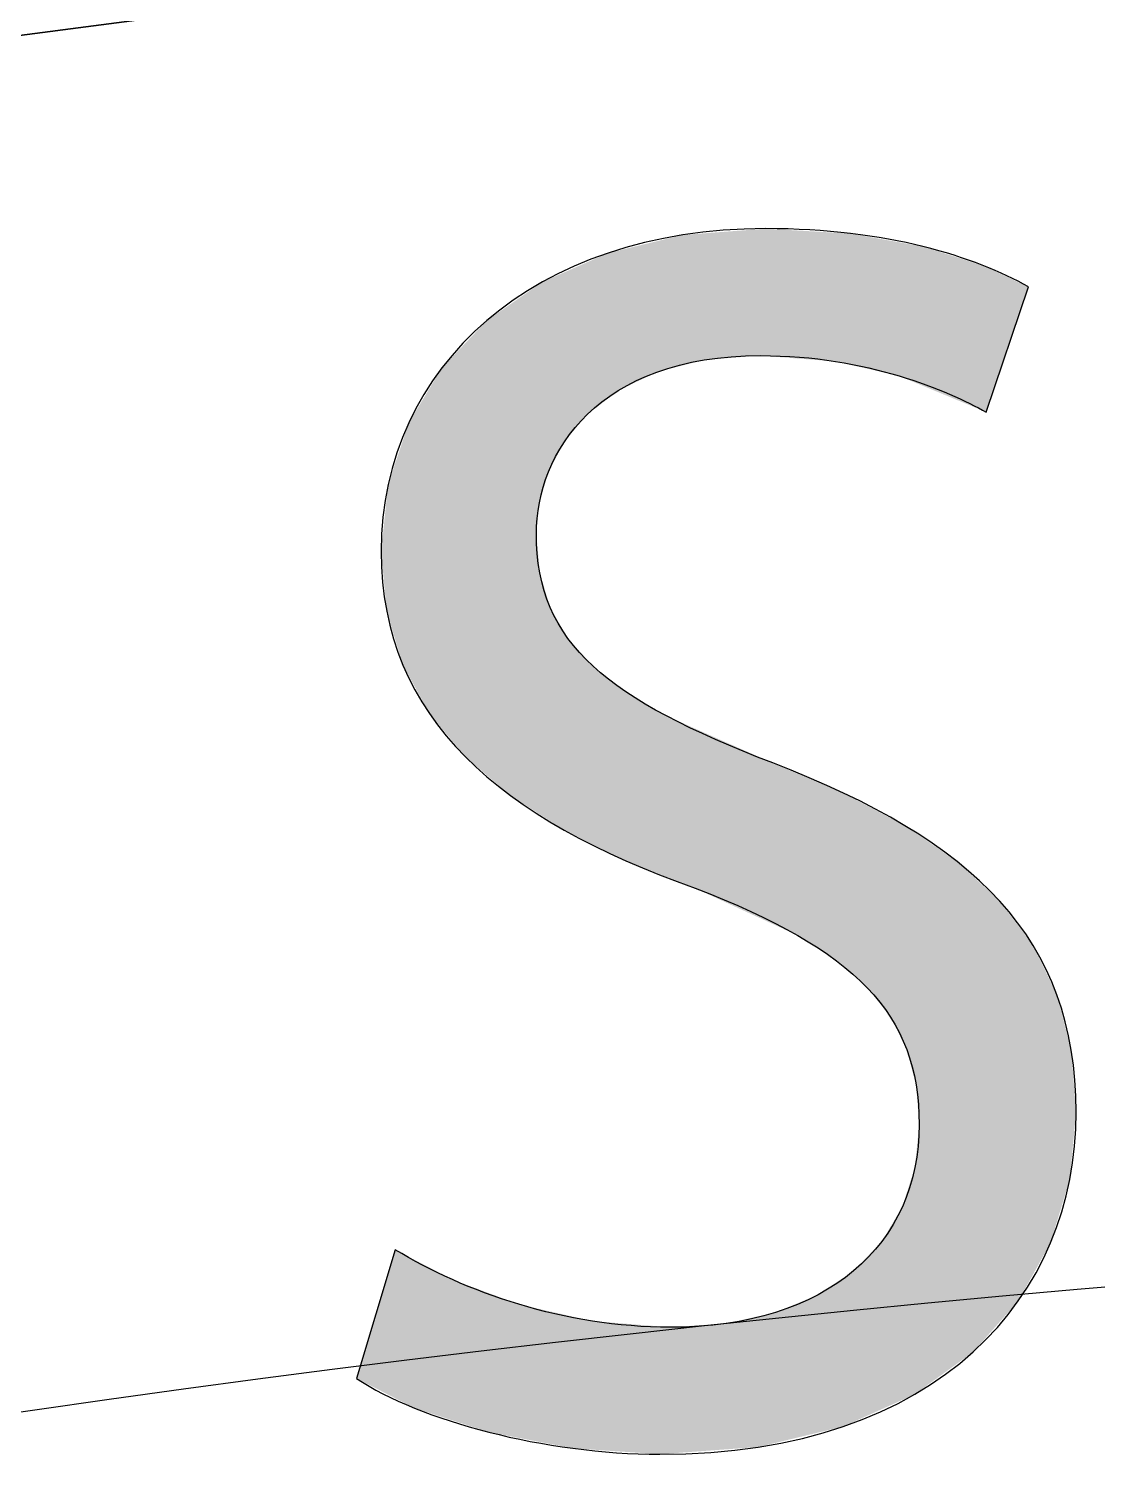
# Model space of a CAD drawing. Extents: x -10 to 112, y 72 to 347.
# Drawn here: x 81.203 to 83.554, y 193.727 to 196.876 of the extents above; entities that cross this region are included whole.
import ezdxf

# ---------------------------------------------------------------- set-up
doc = ezdxf.new("R2010")
doc.units = 0
doc.layers.add('LAYER_7', color=7, linetype='CONTINUOUS')
doc.layers.add('OUTLINES', color=7, linetype='CONTINUOUS')

# ---------------------------------------------------------------- blocks, each defined once
blk = doc.blocks.new('BLOCK_3')
at = {"layer": 'OUTLINES'}
for points, knots in [([(111.5625, 193.5374), (111.5625, 193.5374), (111.5625, 190.0025), (111.5625, 190.0025), (99.5927, 197.8096), (84.6138, 199.4218), (71.2611, 194.3382), (71.2611, 194.3382), (71.2611, 197.5344), (71.2611, 197.5344), (74.9017, 198.822), (78.5671, 199.6405), (82.4089, 200.025), (82.4089, 200.025), (91.8952, 200.025), (91.8952, 200.025), (98.8448, 199.33), (105.5617, 197.1146), (111.5625, 193.5374)], [0, 0, 0, 0, 1, 1, 1, 2, 2, 2, 3, 3, 3, 4, 4, 4, 5, 5, 5, 6, 6, 6, 6]), ([(111.5625, 186.3619), (111.5625, 186.3619), (111.5625, 182.5837), (111.5625, 182.5837), (100.2065, 191.8229), (84.6067, 193.8585), (71.2611, 187.8437), (71.2611, 187.8437), (71.2611, 191.1103), (71.2611, 191.1103), (84.6102, 196.6171), (99.8573, 194.8215), (111.5625, 186.3619)], [0, 0, 0, 0, 1, 1, 1, 2, 2, 2, 3, 3, 3, 4, 4, 4, 4])]:
    blk.add_open_spline(points, degree=3, knots=knots, dxfattribs=at)
blk = doc.blocks.new('BLOCK_4')
at = {"layer": 'OUTLINES', "color": 7}
for points in [[(111.5625, 190.0025), (99.5927, 197.8096), (84.6138, 199.4218), (71.2611, 194.3382)], [(111.5625, 186.3619), (99.8573, 194.8215), (84.6102, 196.6171), (71.2611, 191.1103)], [(111.5625, 182.5837), (100.2065, 191.8229), (84.6067, 193.8585), (71.2611, 187.8437)]]:
    blk.add_open_spline(points, degree=3, dxfattribs=at)
blk = doc.blocks.new('BLOCK_2')
at = {"layer": 'OUTLINES'}
for name in ['BLOCK_3', 'BLOCK_4']:
    blk.add_blockref(name, (0, 0), dxfattribs=at)
blk = doc.blocks.new('*U108')
at = {"layer": 'LAYER_7', "color": 7}
for points in [[(82.6065, 196.1255), (82.5917, 196.4095), (82.6065, 196.4131)], [(82.6149, 196.1276), (82.6065, 196.4131), (82.6149, 196.4151)], [(82.6422, 196.1346), (82.6149, 196.4151), (82.6422, 196.4217)], [(82.6692, 196.1415), (82.6422, 196.4217), (82.6692, 196.4238)], [(82.6892, 196.1466), (82.6692, 196.4238), (82.6892, 196.4253)], [(82.7376, 196.1504), (82.6892, 196.4253), (82.7376, 196.429)], [(82.8082, 196.1558), (82.7376, 196.429), (82.8082, 196.4343)], [(82.8129, 196.1562), (82.8082, 196.4343), (82.8129, 196.4347)], [(82.8246, 196.1552), (82.8129, 196.4347), (82.8246, 196.4356)], [(82.8129, 196.1562), (82.8129, 196.4347), (82.8246, 196.1552)], [(82.8246, 196.1552), (82.8246, 196.4356), (82.8401, 196.154)], [(82.8401, 196.154), (82.8401, 196.4347), (82.8462, 196.1536)], [(82.8462, 196.1536), (82.8462, 196.4343), (82.8953, 196.1497)], [(82.8953, 196.1497), (82.8953, 196.4315), (82.9399, 196.1463)], [(82.9399, 196.1463), (82.9399, 196.4289), (82.9783, 196.1433)], [(82.9783, 196.1433), (82.9783, 196.4267), (82.9804, 196.1428)], [(82.9804, 196.1428), (82.9804, 196.4266), (82.9951, 196.1395)], [(82.9951, 196.1395), (82.9951, 196.4258), (82.9958, 196.1393)], [(82.9958, 196.1393), (82.9958, 196.4257), (83.0115, 196.1357)], [(83.0115, 196.1357), (83.0115, 196.4248), (83.0181, 196.1342)], [(83.0181, 196.1342), (83.0181, 196.4236), (83.0482, 196.1274)], [(83.0482, 196.1274), (83.0482, 196.4182), (83.0801, 196.1201)], [(83.0801, 196.1201), (83.0801, 196.4125), (83.0994, 196.1157)], [(82.4778, 196.062), (82.4447, 196.3673), (82.4778, 196.3819)], [(82.5, 196.0792), (82.4778, 196.3819), (82.5, 196.3872)], [(82.5169, 196.0872), (82.5, 196.3872), (82.5169, 196.3913)], [(82.517, 196.0873), (82.5169, 196.3913), (82.517, 196.3914)], [(82.5852, 196.12), (82.517, 196.3914), (82.5852, 196.4079)], [(82.5917, 196.1217), (82.5852, 196.4079), (82.5917, 196.4095)], [(83.0994, 196.1157), (83.0994, 196.409), (83.118, 196.1115)], [(83.118, 196.1115), (83.118, 196.4057), (83.1253, 196.1085)], [(83.1253, 196.1085), (83.1253, 196.4043), (83.131, 196.1061)], [(83.131, 196.1061), (83.131, 196.4033), (83.1348, 196.1045)], [(83.1348, 196.1045), (83.1348, 196.4026), (83.1526, 196.0971)], [(83.1526, 196.0971), (83.1526, 196.3994), (83.1528, 196.097)], [(83.1528, 196.097), (83.1528, 196.3994), (83.1555, 196.0959)], [(83.1555, 196.0959), (83.1555, 196.3989), (83.1622, 196.0931)], [(83.1622, 196.0931), (83.1622, 196.3977), (83.1704, 196.0897)], [(83.1704, 196.0897), (83.1704, 196.3962), (83.2457, 196.0585)], [(82.4005, 195.9889), (82.3894, 196.3429), (82.4005, 196.3478)], [(82.4325, 196.0271), (82.4005, 196.3478), (82.4325, 196.3619)], [(82.4434, 196.0354), (82.4325, 196.3619), (82.4434, 196.3667)], [(82.4447, 196.0364), (82.4434, 196.3667), (82.4447, 196.3673)], [(83.2457, 196.0585), (83.2457, 196.3726), (83.281, 196.0438)], [(83.281, 196.0438), (83.281, 196.3615), (83.301, 196.0355)], [(83.301, 196.0355), (83.301, 196.3553), (83.3096, 196.032)], [(82.3334, 195.8553), (82.3276, 196.3142), (82.3334, 196.3183)], [(82.3468, 195.9007), (82.3334, 196.3183), (82.3468, 196.3242)], [(82.3505, 195.9076), (82.3468, 196.3242), (82.3505, 196.3258)], [(82.3812, 195.9654), (82.3505, 196.3258), (82.3812, 196.3393)], [(82.3818, 195.9666), (82.3812, 196.3393), (82.3818, 196.3396)], [(82.3894, 195.9756), (82.3818, 196.3396), (82.3894, 196.3429)], [(82.32, 195.1512), (82.2816, 196.2824), (82.32, 196.309)], [(82.3266, 195.8322), (82.32, 196.309), (82.3266, 196.3135)], [(82.3276, 195.8356), (82.3266, 196.3135), (82.3276, 196.3142)], [(82.2631, 195.1878), (82.2156, 196.2365), (82.2631, 196.2695)], [(82.2816, 195.1759), (82.2631, 196.2695), (82.2816, 196.2824)], [(82.2631, 195.1878), (82.2631, 196.2695), (82.2816, 195.1759)], [(82.2816, 195.1759), (82.2816, 196.2824), (82.32, 195.1512)], [(82.2108, 195.2327), (82.1638, 196.1836), (82.2108, 196.2332)], [(82.2156, 195.2286), (82.2108, 196.2332), (82.2156, 196.2365)], [(82.2108, 195.2327), (82.2108, 196.2332), (82.2156, 195.2286)], [(82.2156, 195.2286), (82.2156, 196.2365), (82.2631, 195.1878)], [(82.1638, 195.2731), (82.1352, 196.1534), (82.1638, 196.1836)], [(82.1638, 195.2731), (82.1638, 196.1836), (82.2108, 195.2327)], [(82.1121, 195.3353), (82.0845, 196.0833), (82.1121, 196.1291)], [(82.1352, 195.3075), (82.1121, 196.1291), (82.1352, 196.1534)], [(82.1121, 195.3353), (82.1121, 196.1291), (82.1352, 195.3075)], [(82.1352, 195.3075), (82.1352, 196.1534), (82.1638, 195.2731)], [(82.0845, 195.3686), (82.0518, 196.0291), (82.0845, 196.0833)], [(82.0845, 195.3686), (82.0845, 196.0833), (82.1121, 195.3353)], [(82.0392, 195.4517), (82.0264, 195.9699), (82.0392, 196.0082)], [(82.0518, 195.4286), (82.0392, 196.0082), (82.0518, 196.0291)], [(82.0392, 195.4517), (82.0392, 196.0082), (82.0518, 195.4286)], [(82.0518, 195.4286), (82.0518, 196.0291), (82.0845, 195.3686)], [(82.0264, 195.4752), (82.0095, 195.9193), (82.0264, 195.9699)], [(82.0264, 195.4752), (82.0264, 195.9699), (82.0392, 195.4517)], [(82.0095, 195.5313), (81.994, 195.8728), (82.0095, 195.9193)], [(82.0095, 195.5313), (82.0095, 195.9193), (82.0264, 195.4752)], [(81.994, 195.5828), (81.9906, 195.8412), (81.994, 195.8728)], [(81.994, 195.5828), (81.994, 195.8728), (82.0095, 195.5313)], [(81.9906, 195.5938), (81.9785, 195.7253), (81.9906, 195.8412)], [(81.9906, 195.5938), (81.9906, 195.8412), (81.994, 195.5828)], [(82.32, 195.1512), (82.32, 195.7641), (82.3266, 195.147)], [(82.3266, 195.147), (82.3266, 195.6895), (82.3276, 195.1463)], [(82.3276, 195.1463), (82.3276, 195.678), (82.3334, 195.1426)], [(82.3334, 195.1426), (82.3334, 195.6587), (82.3468, 195.1339)], [(82.3468, 195.1339), (82.3468, 195.6141), (82.3505, 195.1316)], [(82.3505, 195.1316), (82.3505, 195.6018), (82.3812, 195.1118)], [(82.3812, 195.1118), (82.3812, 195.5482), (82.3818, 195.1115)], [(82.3818, 195.1115), (82.3818, 195.5471), (82.3894, 195.1077)], [(82.3894, 195.1077), (82.3894, 195.5339), (82.4005, 195.1022)], [(82.4005, 195.1022), (82.4005, 195.5215), (82.4325, 195.0862)], [(82.4325, 195.0862), (82.4325, 195.486), (82.4434, 195.0808)], [(82.4434, 195.0808), (82.4434, 195.474), (82.4447, 195.0802)], [(82.4447, 195.0802), (82.4447, 195.4726), (82.4778, 195.0637)], [(82.4778, 195.0637), (82.4778, 195.4466), (82.5, 195.0526)], [(82.5, 195.0526), (82.5, 195.4293), (82.5169, 195.0442)], [(82.5169, 195.0442), (82.5169, 195.4162), (82.517, 195.0442)], [(82.517, 195.0442), (82.517, 195.4161), (82.5852, 195.0172)], [(82.5852, 195.0172), (82.5852, 195.3756), (82.5917, 195.0146)], [(82.5917, 195.0146), (82.5917, 195.3718), (82.6065, 195.0088)], [(82.6065, 195.0088), (82.6065, 195.363), (82.6149, 195.0054)], [(82.6149, 195.0054), (82.6149, 195.3592), (82.6422, 194.9946)], [(82.6422, 194.9946), (82.6422, 195.3472), (82.6692, 194.984)], [(82.6692, 194.984), (82.6692, 195.3352), (82.6892, 194.9748)], [(82.6892, 194.9748), (82.6892, 195.3264), (82.7376, 194.9524)], [(82.7376, 194.9524), (82.7376, 195.3049), (82.8082, 194.9199)], [(82.8082, 194.9199), (82.8082, 195.2737), (82.8129, 194.9178)], [(82.8129, 194.9178), (82.8129, 195.2716), (82.8246, 194.9124)], [(82.8246, 194.9124), (82.8246, 195.2664), (82.8401, 194.9052)], [(82.8401, 194.9052), (82.8401, 195.2596), (82.8462, 194.9024)], [(82.8462, 194.9024), (82.8462, 195.257), (82.8953, 194.8798)], [(82.8953, 194.8798), (82.8953, 195.2361), (82.9399, 194.8507)], [(82.9399, 194.8507), (82.9399, 195.2171), (82.9783, 194.8256)], [(82.9783, 194.8256), (82.9783, 195.2007), (82.9804, 194.8242)], [(82.9804, 194.8242), (82.9804, 195.1998), (82.9951, 194.8113)], [(82.9951, 194.8113), (82.9951, 195.1936), (82.9958, 194.8108)], [(82.9958, 194.8108), (82.9958, 195.1933), (83.0115, 194.797)], [(83.0115, 194.797), (83.0115, 195.185), (83.0181, 194.7912)], [(83.0181, 194.7912), (83.0181, 195.1814), (83.0482, 194.7647)], [(83.0482, 194.7647), (83.0482, 195.1655), (83.0801, 194.7244)], [(83.0801, 194.7244), (83.0801, 195.1485), (83.0994, 194.7001)], [(83.0994, 194.7001), (83.0994, 195.1383), (83.118, 194.6629)], [(83.118, 194.6629), (83.118, 195.1284), (83.1253, 194.6484)], [(83.1253, 194.6484), (83.1253, 195.1246), (83.131, 194.6369)], [(83.131, 194.6369), (83.131, 195.1215), (83.1348, 194.6292)], [(83.1348, 194.6292), (83.1348, 195.1189), (83.1526, 194.5618)], [(83.1526, 194.5618), (83.1526, 195.1066), (83.1528, 194.561)], [(83.1528, 194.561), (83.1528, 195.1065), (83.1555, 194.5509)], [(83.1555, 194.5509), (83.1555, 195.1047), (83.1622, 194.4639)], [(83.1622, 193.877), (83.1555, 194.396), (83.1622, 194.4639)], [(83.1555, 193.8721), (83.1528, 194.369), (83.1555, 194.396)], [(83.1526, 193.87), (83.1348, 194.3128), (83.1526, 194.3683)], [(83.1528, 193.8702), (83.1526, 194.3683), (83.1528, 194.369)], [(83.131, 193.8603), (83.1253, 194.2829), (83.131, 194.3008)], [(83.1348, 193.862), (83.131, 194.3008), (83.1348, 194.3128)], [(83.118, 193.8544), (83.0994, 194.2392), (83.118, 194.2706)], [(83.1253, 193.8577), (83.118, 194.2706), (83.1253, 194.2829)], [(83.0994, 193.8461), (83.0801, 194.2067), (83.0994, 194.2392)], [(83.0801, 193.8374), (83.0482, 194.1733), (83.0801, 194.2067)], [(82.0095, 193.8614), (81.994, 194.1369), (82.0095, 194.1883)], [(82.0095, 193.8614), (82.0095, 194.1883), (82.0264, 193.8528)], [(82.0264, 193.8528), (82.0264, 194.1795), (82.0392, 193.8462)], [(82.0392, 193.8462), (82.0392, 194.1728), (82.0518, 193.8397)], [(82.0518, 193.8397), (82.0518, 194.1661), (82.0845, 193.8292)], [(82.0845, 193.8292), (82.0845, 194.149), (82.1121, 193.8202)], [(83.0482, 193.823), (83.0181, 194.1418), (83.0482, 194.1733)], [(81.9906, 193.871), (81.9785, 194.0855), (81.9906, 194.1259)], [(81.994, 193.8693), (81.9906, 194.1259), (81.994, 194.1369)], [(81.9906, 193.871), (81.9906, 194.1259), (81.994, 193.8693)], [(81.994, 193.8693), (81.994, 194.1369), (82.0095, 193.8614)], [(82.1121, 193.8202), (82.1121, 194.1345), (82.1352, 193.8127)], [(82.1352, 193.8127), (82.1352, 194.1224), (82.1638, 193.8035)], [(82.1638, 193.8035), (82.1638, 194.1118), (82.2108, 193.7883)], [(82.9783, 193.7951), (82.9399, 194.0892), (82.9783, 194.1151)], [(82.9804, 193.7956), (82.9783, 194.1151), (82.9804, 194.1165)], [(82.9951, 193.7991), (82.9804, 194.1165), (82.9951, 194.1264)], [(82.9958, 193.7994), (82.9951, 194.1264), (82.9958, 194.1268)], [(83.0115, 193.8065), (82.9958, 194.1268), (83.0115, 194.1374)], [(83.0181, 193.8095), (83.0115, 194.1374), (83.0181, 194.1418)], [(81.9785, 193.8773), (81.924, 193.9051), (81.9785, 194.0855)], [(81.9785, 193.8773), (81.9785, 194.0855), (81.9906, 193.871)], [(82.2108, 193.7883), (82.2108, 194.0944), (82.2156, 193.7867)], [(82.2156, 193.7867), (82.2156, 194.0926), (82.2631, 193.7776)], [(82.9399, 193.7858), (82.8953, 194.0707), (82.9399, 194.0892)], [(82.2631, 193.7776), (82.2631, 194.075), (82.2816, 193.774)], [(82.2816, 193.774), (82.2816, 194.0681), (82.32, 193.7667)], [(82.32, 193.7667), (82.32, 194.0593), (82.3266, 193.7654)], [(82.3266, 193.7654), (82.3266, 194.0578), (82.3276, 193.7652)], [(82.3276, 193.7652), (82.3276, 194.0576), (82.3334, 193.7641)], [(82.3334, 193.7641), (82.3334, 194.0563), (82.3468, 193.7615)], [(82.3468, 193.7615), (82.3468, 194.0532), (82.3505, 193.7608)], [(82.3505, 193.7608), (82.3505, 194.0524), (82.3812, 193.7549)], [(82.8401, 193.7617), (82.8246, 194.0454), (82.8401, 194.0489)], [(82.8462, 193.7632), (82.8401, 194.0489), (82.8462, 194.0502)], [(82.8953, 193.775), (82.8462, 194.0502), (82.8953, 194.0707)], [(82.3812, 193.7549), (82.3812, 194.0454), (82.3818, 193.7548)], [(82.3818, 193.7548), (82.3818, 194.0452), (82.3894, 193.7533)], [(82.3894, 193.7533), (82.3894, 194.0435), (82.4005, 193.7512)], [(82.4005, 193.7512), (82.4005, 194.041), (82.4325, 193.749)], [(82.4325, 193.749), (82.4325, 194.0337), (82.4434, 193.7483)], [(82.4434, 193.7483), (82.4434, 194.0312), (82.4447, 193.7482)], [(82.4447, 193.7482), (82.4447, 194.0311), (82.4778, 193.7459)], [(82.4778, 193.7459), (82.4778, 194.0285), (82.5, 193.7444)], [(82.5, 193.7444), (82.5, 194.0267), (82.5169, 193.7433)], [(82.5169, 193.7433), (82.5169, 194.0254), (82.517, 193.7433)], [(82.517, 193.7433), (82.517, 194.0254), (82.5852, 193.7387)], [(82.5852, 193.7387), (82.5852, 194.02), (82.5917, 193.7382)], [(82.6422, 193.7419), (82.6149, 194.0176), (82.6422, 194.0195)], [(82.6692, 193.7439), (82.6422, 194.0195), (82.6692, 194.0213)], [(82.6892, 193.7453), (82.6692, 194.0213), (82.6892, 194.0227)], [(82.7376, 193.7489), (82.6892, 194.0227), (82.7376, 194.026)], [(82.8082, 193.754), (82.7376, 194.026), (82.8082, 194.0418)], [(82.8129, 193.7551), (82.8082, 194.0418), (82.8129, 194.0428)], [(82.8246, 193.758), (82.8129, 194.0428), (82.8246, 194.0454)]]:
    blk.add_solid(points, dxfattribs=at)
at = {"layer": 'LAYER_7', "color": 7, "extrusion": (0, 0, -1)}
for points in [[(-82.6065, 196.1255), (-82.6065, 196.4131), (-82.6149, 196.1276)], [(-82.6149, 196.1276), (-82.6149, 196.4151), (-82.6422, 196.1346)], [(-82.6422, 196.1346), (-82.6422, 196.4217), (-82.6692, 196.1415)], [(-82.6692, 196.1415), (-82.6692, 196.4238), (-82.6892, 196.1466)], [(-82.6892, 196.1466), (-82.6892, 196.4253), (-82.7376, 196.1504)], [(-82.7376, 196.1504), (-82.7376, 196.429), (-82.8082, 196.1558)], [(-82.8082, 196.1558), (-82.8082, 196.4343), (-82.8129, 196.1562)], [(-82.8401, 196.154), (-82.8246, 196.4356), (-82.8401, 196.4347)], [(-82.8462, 196.1536), (-82.8401, 196.4347), (-82.8462, 196.4343)], [(-82.8953, 196.1497), (-82.8462, 196.4343), (-82.8953, 196.4315)], [(-82.9399, 196.1463), (-82.8953, 196.4315), (-82.9399, 196.4289)], [(-82.9783, 196.1433), (-82.9399, 196.4289), (-82.9783, 196.4267)], [(-82.9804, 196.1428), (-82.9783, 196.4267), (-82.9804, 196.4266)], [(-82.9951, 196.1395), (-82.9804, 196.4266), (-82.9951, 196.4258)], [(-82.9958, 196.1393), (-82.9951, 196.4258), (-82.9958, 196.4257)], [(-83.0115, 196.1357), (-82.9958, 196.4257), (-83.0115, 196.4248)], [(-83.0181, 196.1342), (-83.0115, 196.4248), (-83.0181, 196.4236)], [(-83.0482, 196.1274), (-83.0181, 196.4236), (-83.0482, 196.4182)], [(-83.0801, 196.1201), (-83.0482, 196.4182), (-83.0801, 196.4125)], [(-83.0994, 196.1157), (-83.0801, 196.4125), (-83.0994, 196.409)], [(-82.4778, 196.062), (-82.4778, 196.3819), (-82.5, 196.0792)], [(-82.5, 196.0792), (-82.5, 196.3872), (-82.5169, 196.0872)], [(-82.5169, 196.0872), (-82.5169, 196.3913), (-82.517, 196.0873)], [(-82.517, 196.0873), (-82.517, 196.3914), (-82.5852, 196.12)], [(-82.5852, 196.12), (-82.5852, 196.4079), (-82.5917, 196.1217)], [(-82.5917, 196.1217), (-82.5917, 196.4095), (-82.6065, 196.1255)], [(-83.118, 196.1115), (-83.0994, 196.409), (-83.118, 196.4057)], [(-83.1253, 196.1085), (-83.118, 196.4057), (-83.1253, 196.4043)], [(-83.131, 196.1061), (-83.1253, 196.4043), (-83.131, 196.4033)], [(-83.1348, 196.1045), (-83.131, 196.4033), (-83.1348, 196.4026)], [(-83.1526, 196.0971), (-83.1348, 196.4026), (-83.1526, 196.3994)], [(-83.1528, 196.097), (-83.1526, 196.3994), (-83.1528, 196.3994)], [(-83.1555, 196.0959), (-83.1528, 196.3994), (-83.1555, 196.3989)], [(-83.1622, 196.0931), (-83.1555, 196.3989), (-83.1622, 196.3977)], [(-83.1704, 196.0897), (-83.1622, 196.3977), (-83.1704, 196.3962)], [(-83.2457, 196.0585), (-83.1704, 196.3962), (-83.2457, 196.3726)], [(-82.4005, 195.9889), (-82.4005, 196.3478), (-82.4325, 196.0271)], [(-82.4325, 196.0271), (-82.4325, 196.3619), (-82.4434, 196.0354)], [(-82.4434, 196.0354), (-82.4434, 196.3667), (-82.4447, 196.0364)], [(-82.4447, 196.0364), (-82.4447, 196.3673), (-82.4778, 196.062)], [(-83.281, 196.0438), (-83.2457, 196.3726), (-83.281, 196.3615)], [(-83.301, 196.0355), (-83.281, 196.3615), (-83.301, 196.3553)], [(-83.3096, 196.032), (-83.301, 196.3553), (-83.3096, 196.3512)], [(-83.3096, 196.032), (-83.3096, 196.3512), (-83.3397, 196.1208)], [(-83.3397, 196.1208), (-83.3096, 196.3512), (-83.3397, 196.3371)], [(-82.3334, 195.8553), (-82.3334, 196.3183), (-82.3468, 195.9007)], [(-82.3468, 195.9007), (-82.3468, 196.3242), (-82.3505, 195.9076)], [(-82.3505, 195.9076), (-82.3505, 196.3258), (-82.3812, 195.9654)], [(-82.3812, 195.9654), (-82.3812, 196.3393), (-82.3818, 195.9666)], [(-82.3818, 195.9666), (-82.3818, 196.3396), (-82.3894, 195.9756)], [(-82.3894, 195.9756), (-82.3894, 196.3429), (-82.4005, 195.9889)], [(-83.3397, 196.1208), (-83.3397, 196.3371), (-83.3805, 196.2413)], [(-83.3805, 196.2413), (-83.3397, 196.3371), (-83.3805, 196.3179)], [(-83.3805, 196.2413), (-83.3805, 196.3179), (-83.4028, 196.3074)], [(-82.32, 195.7641), (-82.32, 196.309), (-82.3266, 195.8322)], [(-82.3266, 195.8322), (-82.3266, 196.3135), (-82.3276, 195.8356)], [(-82.3276, 195.8356), (-82.3276, 196.3142), (-82.3334, 195.8553)], [(-82.3266, 195.147), (-82.32, 195.7641), (-82.3266, 195.6895)], [(-82.3276, 195.1463), (-82.3266, 195.6895), (-82.3276, 195.678)], [(-82.3334, 195.1426), (-82.3276, 195.678), (-82.3334, 195.6587)], [(-82.3468, 195.1339), (-82.3334, 195.6587), (-82.3468, 195.6141)], [(-82.3505, 195.1316), (-82.3468, 195.6141), (-82.3505, 195.6018)], [(-82.3812, 195.1118), (-82.3505, 195.6018), (-82.3812, 195.5482)], [(-82.3818, 195.1115), (-82.3812, 195.5482), (-82.3818, 195.5471)], [(-82.3894, 195.1077), (-82.3818, 195.5471), (-82.3894, 195.5339)], [(-82.4005, 195.1022), (-82.3894, 195.5339), (-82.4005, 195.5215)], [(-82.4325, 195.0862), (-82.4005, 195.5215), (-82.4325, 195.486)], [(-82.4434, 195.0808), (-82.4325, 195.486), (-82.4434, 195.474)], [(-82.4447, 195.0802), (-82.4434, 195.474), (-82.4447, 195.4726)], [(-82.4778, 195.0637), (-82.4447, 195.4726), (-82.4778, 195.4466)], [(-82.5, 195.0526), (-82.4778, 195.4466), (-82.5, 195.4293)], [(-82.5169, 195.0442), (-82.5, 195.4293), (-82.5169, 195.4162)], [(-82.517, 195.0442), (-82.5169, 195.4162), (-82.517, 195.4161)], [(-82.5852, 195.0172), (-82.517, 195.4161), (-82.5852, 195.3756)], [(-82.5917, 195.0146), (-82.5852, 195.3756), (-82.5917, 195.3718)], [(-82.6065, 195.0088), (-82.5917, 195.3718), (-82.6065, 195.363)], [(-82.6149, 195.0054), (-82.6065, 195.363), (-82.6149, 195.3592)], [(-82.6422, 194.9946), (-82.6149, 195.3592), (-82.6422, 195.3472)], [(-82.6692, 194.984), (-82.6422, 195.3472), (-82.6692, 195.3352)], [(-82.6892, 194.9748), (-82.6692, 195.3352), (-82.6892, 195.3264)], [(-82.7376, 194.9524), (-82.6892, 195.3264), (-82.7376, 195.3049)], [(-82.8082, 194.9199), (-82.7376, 195.3049), (-82.8082, 195.2737)], [(-82.8129, 194.9178), (-82.8082, 195.2737), (-82.8129, 195.2716)], [(-82.8246, 194.9124), (-82.8129, 195.2716), (-82.8246, 195.2664)], [(-82.8401, 194.9052), (-82.8246, 195.2664), (-82.8401, 195.2596)], [(-82.8462, 194.9024), (-82.8401, 195.2596), (-82.8462, 195.257)], [(-82.8953, 194.8798), (-82.8462, 195.257), (-82.8953, 195.2361)], [(-82.9399, 194.8507), (-82.8953, 195.2361), (-82.9399, 195.2171)], [(-82.9783, 194.8256), (-82.9399, 195.2171), (-82.9783, 195.2007)], [(-82.9804, 194.8242), (-82.9783, 195.2007), (-82.9804, 195.1998)], [(-82.9951, 194.8113), (-82.9804, 195.1998), (-82.9951, 195.1936)], [(-82.9958, 194.8108), (-82.9951, 195.1936), (-82.9958, 195.1933)], [(-83.0115, 194.797), (-82.9958, 195.1933), (-83.0115, 195.185)], [(-83.0181, 194.7912), (-83.0115, 195.185), (-83.0181, 195.1814)], [(-83.0482, 194.7647), (-83.0181, 195.1814), (-83.0482, 195.1655)], [(-83.0801, 194.7244), (-83.0482, 195.1655), (-83.0801, 195.1485)], [(-83.0994, 194.7001), (-83.0801, 195.1485), (-83.0994, 195.1383)], [(-83.118, 194.6629), (-83.0994, 195.1383), (-83.118, 195.1284)], [(-83.1253, 194.6484), (-83.118, 195.1284), (-83.1253, 195.1246)], [(-83.131, 194.6369), (-83.1253, 195.1246), (-83.131, 195.1215)], [(-83.1348, 194.6292), (-83.131, 195.1215), (-83.1348, 195.1189)], [(-83.1526, 194.5618), (-83.1348, 195.1189), (-83.1526, 195.1066)], [(-83.1528, 194.561), (-83.1526, 195.1066), (-83.1528, 195.1065)], [(-83.1555, 194.5509), (-83.1528, 195.1065), (-83.1555, 195.1047)], [(-83.1622, 194.4639), (-83.1555, 195.1047), (-83.1622, 195.1001)], [(-83.1622, 193.877), (-83.1622, 195.1001), (-83.1704, 193.883)], [(-83.1704, 193.883), (-83.1622, 195.1001), (-83.1704, 195.0944)], [(-83.1704, 193.883), (-83.1704, 195.0944), (-83.2457, 193.9376)], [(-83.2457, 193.9376), (-83.1704, 195.0944), (-83.2457, 195.0427)], [(-83.2457, 193.9376), (-83.2457, 195.0427), (-83.281, 193.9633)], [(-83.281, 193.9633), (-83.2457, 195.0427), (-83.281, 195.0099)], [(-83.281, 193.9633), (-83.281, 195.0099), (-83.301, 193.9859)], [(-83.301, 193.9859), (-83.281, 195.0099), (-83.301, 194.9913)], [(-83.301, 193.9859), (-83.301, 194.9913), (-83.3096, 193.9956)], [(-83.3096, 193.9956), (-83.301, 194.9913), (-83.3096, 194.9833)], [(-83.3096, 193.9956), (-83.3096, 194.9833), (-83.3397, 194.0296)], [(-83.3397, 194.0296), (-83.3096, 194.9833), (-83.3397, 194.9554)], [(-83.3397, 194.0296), (-83.3397, 194.9554), (-83.3805, 194.0756)], [(-83.3805, 194.0756), (-83.3397, 194.9554), (-83.3805, 194.9013)], [(-83.3805, 194.0756), (-83.3805, 194.9013), (-83.4028, 194.1159)], [(-83.4028, 194.1159), (-83.3805, 194.9013), (-83.4028, 194.8716)], [(-83.4028, 194.1159), (-83.4028, 194.8716), (-83.413, 194.1343)], [(-83.413, 194.1343), (-83.4028, 194.8716), (-83.413, 194.8581)], [(-83.413, 194.1343), (-83.413, 194.8581), (-83.4512, 194.2032)], [(-83.4512, 194.2032), (-83.413, 194.8581), (-83.4512, 194.7788)], [(-83.4512, 194.2032), (-83.4512, 194.7788), (-83.4655, 194.2503)], [(-83.4655, 194.2503), (-83.4512, 194.7788), (-83.4655, 194.7493)], [(-83.4655, 194.2503), (-83.4655, 194.7493), (-83.4935, 194.3429)], [(-83.4935, 194.3429), (-83.4655, 194.7493), (-83.4935, 194.641)], [(-83.4935, 194.3429), (-83.4935, 194.641), (-83.497, 194.3799)], [(-83.497, 194.3799), (-83.4935, 194.641), (-83.497, 194.6274)], [(-83.497, 194.3799), (-83.497, 194.6274), (-83.5076, 194.4911)], [(-83.1555, 193.8721), (-83.1555, 194.396), (-83.1622, 193.877)], [(-83.1526, 193.87), (-83.1526, 194.3683), (-83.1528, 193.8702)], [(-83.1528, 193.8702), (-83.1528, 194.369), (-83.1555, 193.8721)], [(-83.131, 193.8603), (-83.131, 194.3008), (-83.1348, 193.862)], [(-83.1348, 193.862), (-83.1348, 194.3128), (-83.1526, 193.87)], [(-83.118, 193.8544), (-83.118, 194.2706), (-83.1253, 193.8577)], [(-83.1253, 193.8577), (-83.1253, 194.2829), (-83.131, 193.8603)], [(-83.0994, 193.8461), (-83.0994, 194.2392), (-83.118, 193.8544)], [(-83.0801, 193.8374), (-83.0801, 194.2067), (-83.0994, 193.8461)], [(-82.0264, 193.8528), (-82.0095, 194.1883), (-82.0264, 194.1795)], [(-82.0392, 193.8462), (-82.0264, 194.1795), (-82.0392, 194.1728)], [(-82.0518, 193.8397), (-82.0392, 194.1728), (-82.0518, 194.1661)], [(-82.0845, 193.8292), (-82.0518, 194.1661), (-82.0845, 194.149)], [(-82.1121, 193.8202), (-82.0845, 194.149), (-82.1121, 194.1345)], [(-83.0482, 193.823), (-83.0482, 194.1733), (-83.0801, 193.8374)], [(-82.1352, 193.8127), (-82.1121, 194.1345), (-82.1352, 194.1224)], [(-82.1638, 193.8035), (-82.1352, 194.1224), (-82.1638, 194.1118)], [(-82.2108, 193.7883), (-82.1638, 194.1118), (-82.2108, 194.0944)], [(-82.9783, 193.7951), (-82.9783, 194.1151), (-82.9804, 193.7956)], [(-82.9804, 193.7956), (-82.9804, 194.1165), (-82.9951, 193.7991)], [(-82.9951, 193.7991), (-82.9951, 194.1264), (-82.9958, 193.7994)], [(-82.9958, 193.7994), (-82.9958, 194.1268), (-83.0115, 193.8065)], [(-83.0115, 193.8065), (-83.0115, 194.1374), (-83.0181, 193.8095)], [(-83.0181, 193.8095), (-83.0181, 194.1418), (-83.0482, 193.823)], [(-82.2156, 193.7867), (-82.2108, 194.0944), (-82.2156, 194.0926)], [(-82.2631, 193.7776), (-82.2156, 194.0926), (-82.2631, 194.075)], [(-82.9399, 193.7858), (-82.9399, 194.0892), (-82.9783, 193.7951)], [(-82.2816, 193.774), (-82.2631, 194.075), (-82.2816, 194.0681)], [(-82.32, 193.7667), (-82.2816, 194.0681), (-82.32, 194.0593)], [(-82.3266, 193.7654), (-82.32, 194.0593), (-82.3266, 194.0578)], [(-82.3276, 193.7652), (-82.3266, 194.0578), (-82.3276, 194.0576)], [(-82.3334, 193.7641), (-82.3276, 194.0576), (-82.3334, 194.0563)], [(-82.3468, 193.7615), (-82.3334, 194.0563), (-82.3468, 194.0532)], [(-82.3505, 193.7608), (-82.3468, 194.0532), (-82.3505, 194.0524)], [(-82.3812, 193.7549), (-82.3505, 194.0524), (-82.3812, 194.0454)], [(-82.8401, 193.7617), (-82.8401, 194.0489), (-82.8462, 193.7632)], [(-82.8462, 193.7632), (-82.8462, 194.0502), (-82.8953, 193.775)], [(-82.8953, 193.775), (-82.8953, 194.0707), (-82.9399, 193.7858)], [(-82.3818, 193.7548), (-82.3812, 194.0454), (-82.3818, 194.0452)], [(-82.3894, 193.7533), (-82.3818, 194.0452), (-82.3894, 194.0435)], [(-82.4005, 193.7512), (-82.3894, 194.0435), (-82.4005, 194.041)], [(-82.4325, 193.749), (-82.4005, 194.041), (-82.4325, 194.0337)], [(-82.4434, 193.7483), (-82.4325, 194.0337), (-82.4434, 194.0312)], [(-82.4447, 193.7482), (-82.4434, 194.0312), (-82.4447, 194.0311)], [(-82.4778, 193.7459), (-82.4447, 194.0311), (-82.4778, 194.0285)], [(-82.5, 193.7444), (-82.4778, 194.0285), (-82.5, 194.0267)], [(-82.5169, 193.7433), (-82.5, 194.0267), (-82.5169, 194.0254)], [(-82.517, 193.7433), (-82.5169, 194.0254), (-82.517, 194.0254)], [(-82.5852, 193.7387), (-82.517, 194.0254), (-82.5852, 194.02)], [(-82.5917, 193.7382), (-82.5852, 194.02), (-82.5917, 194.0195)], [(-82.5917, 193.7382), (-82.5917, 194.0195), (-82.6065, 193.7393)], [(-82.6065, 193.7393), (-82.5917, 194.0195), (-82.6065, 194.0183)], [(-82.6065, 193.7393), (-82.6065, 194.0183), (-82.6149, 193.7399)], [(-82.6149, 193.7399), (-82.6065, 194.0183), (-82.6149, 194.0176)], [(-82.6149, 193.7399), (-82.6149, 194.0176), (-82.6422, 193.7419)], [(-82.6422, 193.7419), (-82.6422, 194.0195), (-82.6692, 193.7439)], [(-82.6692, 193.7439), (-82.6692, 194.0213), (-82.6892, 193.7453)], [(-82.6892, 193.7453), (-82.6892, 194.0227), (-82.7376, 193.7489)], [(-82.7376, 193.7489), (-82.7376, 194.026), (-82.8082, 193.754)], [(-82.8082, 193.754), (-82.8082, 194.0418), (-82.8129, 193.7551)], [(-82.8129, 193.7551), (-82.8129, 194.0428), (-82.8246, 193.758)], [(-82.8246, 193.758), (-82.8246, 194.0454), (-82.8401, 193.7617)]]:
    blk.add_solid(points, dxfattribs=at)
blk = doc.blocks.new('BLOCK_11')
at = {"layer": 'LAYER_7'}
blk.add_open_spline([(82.0095, 194.1883), (82.1609, 194.0953), (82.3821, 194.0176), (82.6149, 194.0176), (82.9603, 194.0176), (83.1622, 194.2), (83.1622, 194.4639), (83.1622, 194.7084), (83.0225, 194.8482), (82.6692, 194.984), (82.2424, 195.1354), (81.9785, 195.3566), (81.9785, 195.7253), (81.9785, 196.1327), (82.3161, 196.4356), (82.8246, 196.4356), (83.0923, 196.4356), (83.2864, 196.3734), (83.4028, 196.3074), (83.4028, 196.3074), (83.3096, 196.032), (83.3096, 196.032), (83.2242, 196.0785), (83.0495, 196.1562), (82.8129, 196.1562), (82.4558, 196.1562), (82.32, 195.9426), (82.32, 195.7641), (82.32, 195.5197), (82.479, 195.3993), (82.8401, 195.2596), (83.2824, 195.0889), (83.5076, 194.8753), (83.5076, 194.4911), (83.5076, 194.0876), (83.2087, 193.7382), (82.5917, 193.7382), (82.3393, 193.7382), (82.0637, 193.8119), (81.924, 193.9051), (81.924, 193.9051), (82.0095, 194.1883), (82.0095, 194.1883)], degree=3, knots=[0, 0, 0, 0, 1, 1, 1, 2, 2, 2, 3, 3, 3, 4, 4, 4, 5, 5, 5, 6, 6, 6, 7, 7, 7, 8, 8, 8, 9, 9, 9, 10, 10, 10, 11, 11, 11, 12, 12, 12, 13, 13, 13, 14, 14, 14, 14], dxfattribs=at)
at = {"layer": 'LAYER_7', "color": 7}
blk.add_blockref('*U108', (0, 0), dxfattribs=at)

msp = doc.modelspace()

# ---------------------------------------------------------------- block references
at = {"layer": 'LAYER_7'}
msp.add_blockref('BLOCK_11', (0, 0), dxfattribs=at)
at = {"layer": 'OUTLINES'}
msp.add_blockref('BLOCK_2', (0, 0), dxfattribs=at)

doc.saveas('drawing.dxf')
